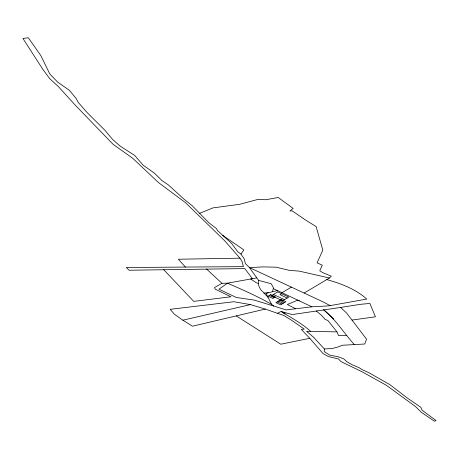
<?xml version="1.0" encoding="UTF-8"?>
<svg xmlns="http://www.w3.org/2000/svg" width="459" height="459" viewBox="0 0 459 459"><rect width="100%" height="100%" fill="white"/><g stroke="black" fill="none" stroke-linecap="round" stroke-linejoin="round"><path stroke-width="0.69" d="M163.731 269.674L193.721 301.374L230.934 296.784L215.225 289.181L214.56 287.541L221.955 283.318L227.469 283.18L252.393 278.693L244.813 268.584L129.111 270.236L126.288 267.517L243.431 266.633L241.996 261.366L239.942 258.165L224.801 240.889L185.499 202.683L158.43 182.516L132.783 158.321L113.247 144.447L98.886 129.622L74.645 104.497L58.482 86.694L49.629 78.569L42.779 69.252L22.95 38.487L28.315 37.747L40.822 55.591L49.773 73.939L57.645 82.086L69.309 90.268L76.2 98.467L78.019 102.11L86.969 112.409L104.887 130.258L112.593 139.416L120.338 146.272L134.63 155.371L143.208 165.246L154.264 173.014L162.102 180.691L168.246 184.822L183.875 199.028L192.223 205.735L208.839 222.735L216.522 228.628L217.388 230.481L231.629 243.459L237.831 251.813L240.964 254.068L244.251 258.91L245.387 263.609L249.495 267.608L258.566 280.38L258.647 285.521L260.672 289.669L268.004 297.231M346.866 335.627L338.501 335.575L337.009 331.891L306.583 331.289L313.503 337.204L324.404 348.972L324.186 351.594L329.826 355.163L337.996 356.735L343.619 358.743L346.998 361.83L352.099 364.698L359.414 367.843L361.939 369.529L369.105 372.817L389.725 384.539L407.69 398.286L420.909 407.345L422.068 410.185L436.05 420.582L434.444 421.253L421.236 412.257L415.716 406.726L386.398 385.308L362.128 371.819L340.882 361.549L338.593 359.013L328.271 356.54L322.987 353.528L309.785 338.3L301.351 329.436L304.265 329.074L291.442 320.187L284.006 315.585L265.296 309.073L250.488 304.604L233.855 301.741L170.186 309.314L174.328 314.18L182.085 319.671L192.464 326.206L265.296 309.073M272.445 291.752L273.501 287.913L271.189 283.714L258.566 280.38M240.964 254.068L243.878 249.948L222.747 235.364M304.156 293.049L329.424 278.011L331.318 276.22L322.488 272.491L319.762 270.793L322.27 265.182L317.06 262.835L322.815 250.172L316.131 226.562L305.683 220.125L292.171 210.865L289.956 210.945L293.169 208.438L278.234 197.473L265.962 199.722L257.51 199.522L239.741 204.295L212.873 207.91L199.648 213.332M281.671 293.714L280.059 294.689L287.191 298.04M281.981 292.699L291.425 287.104M277.706 313.181L281.16 311.374C291.109 317.823 301.833 323.302 310.68 331.381M277.345 290.518L266.031 293.364L271.653 304.392L273.69 306.021L286.106 309.917L311.925 306.807L328.719 305.878L366.764 299.079C355.794 289.118 340.928 283.542 326.791 279.577M182.9 320.181L250.488 304.604M309.785 338.3L280.77 344.216L236.253 315.907M256.587 277.942L250.654 279.003L256.558 282.922L258.721 283.433M340.607 307.444L360.86 304.265L369.891 303.462L375.451 316.808L352.007 320.055L346.602 313.044L340.607 307.444L292.199 314.57L281.424 311.563L285.039 314.111L284.626 312.556M352.007 320.055L366.534 339.155L364.756 344.003L342.144 345.266L338.599 346.792L332.333 348.496L324.404 348.972M264.005 293.02L268.291 292.796M239.942 258.165L178.356 259.237L185.442 267.069M329.424 278.011L299.377 271.143L289.285 270.334L276.043 267.172L263.001 266.897L249.495 267.608L322.855 301.77L330.119 305.631M273.69 306.021L254.2 300.088L236.368 297.507L218.96 289.176L227.469 283.18C242.484 289.709 257.51 296.262 271.653 304.392M278.498 301.07L283.203 303.267M277.179 301.856L281.878 304.047M273.472 294.466L284.5 299.635M269.399 295.407L274.143 297.621M279.818 300.278L284.528 302.481M273.392 288.654L311.925 306.807M299.4 300.897L297.753 300.123L287.328 304.529L295.682 308.764M316.205 310.932L321.713 315.505L325.15 319.435L327.858 320.485L337.009 331.891M333.682 319.028L323.687 309.796C335.741 319.55 343.831 332.947 354.141 344.382M206.504 268.98L221.955 283.318M270.707 294.598L268.096 296.21L272.83 298.419L275.463 296.824L270.707 294.598M277.729 291.855L271.527 295.653L282.532 300.806L288.814 297.071L277.729 291.855M281.149 299.486L275.87 302.636L280.558 304.822L285.865 301.695L281.149 299.486"/></g></svg>
